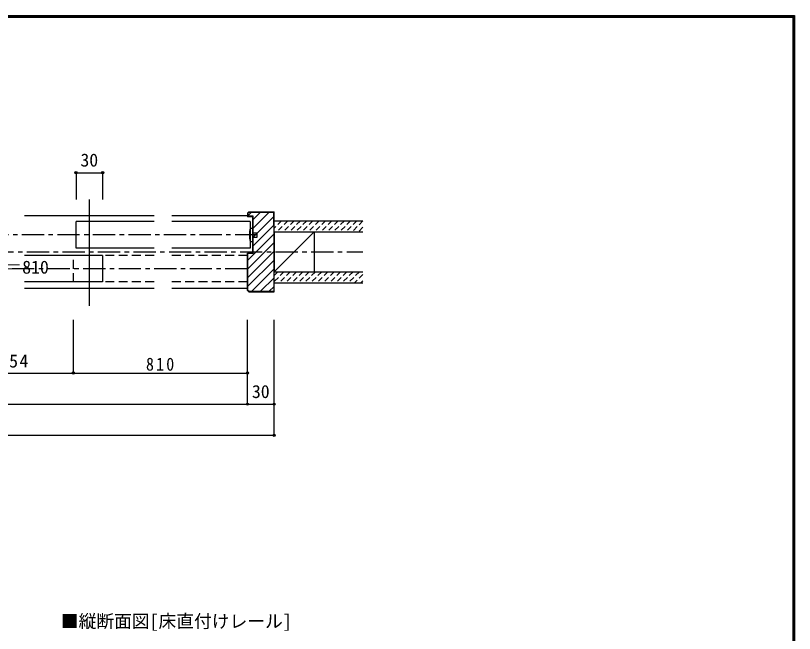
# Model space of a CAD drawing. Units: millimetres, scale not verified. Extents: x -973 to 977, y -718 to 696.
# Drawn here: x 100 to 977, y 0 to 696 of the extents above; entities that cross this region are included whole.
import ezdxf
from ezdxf.enums import TextEntityAlignment as Align

# ---------------------------------------------------------------- set-up
doc = ezdxf.new("R2010")
doc.units = ezdxf.units.MM
doc.header["$LTSCALE"] = 5
doc.header["$PDMODE"] = 32
doc.header["$PDSIZE"] = 2.5
for name, pattern in [('CHAIN1', [8, 5, -1, 1, -1]), ('DASHED1', [1.8, 1.2, -0.6]), ('DASHED2', [3, 2, -1])]:
    doc.linetypes.add(name, pattern=pattern)
for name, color, linetype in [('0-1_通り芯', 4, 'CHAIN1'), ('0-2_柱', 3, 'Continuous'), ('0-3_仕上げ', 2, 'Continuous'), ('0-4_枠', 3, 'Continuous'), ('0-6_扉', 6, 'Continuous'), ('0-7_金物', 7, 'Continuous'), ('0-A_文字', 7, 'Continuous'), ('0-B_寸法', 7, 'Continuous'), ('0-C_ハッチ', 4, 'DASHED1'), ('F-1_枠', 6, 'Continuous')]:
    doc.layers.add(name, color=color, linetype=linetype)
doc.styles.add('ＭＳ ゴシック', font='')
doc.styles.get('ＭＳ ゴシック').set_extended_font_data('MS Gothic')

msp = doc.modelspace()

# ---------------------------------------------------------------- linework, layer by layer
at = {"layer": '0-1_通り芯'}
for p, q in [((371.812, 449), (-368.506, 449)), ((-487.506, 430), (490.812, 430)), ((360.812, 411), (-357.506, 411))]:
    msp.add_line(p, q, dxfattribs=at)
at = {"layer": '0-2_柱', "color": 7}
msp.add_line((435.812, 452.5), (390.812, 407.5), dxfattribs=at)
at = {"layer": '0-2_柱'}
for p, q in [((390.812, 452.5), (390.812, 407.5)), ((435.812, 452.5), (435.812, 407.5))]:
    msp.add_line(p, q, dxfattribs=at)
at = {"layer": '0-3_仕上げ'}
for p, q in [((390.812, 465), (490.812, 465)), ((390.812, 452.5), (490.812, 452.5)), ((390.812, 407.5), (490.812, 407.5)), ((390.812, 395), (490.812, 395))]:
    msp.add_line(p, q, dxfattribs=at)
at = {"layer": '0-4_枠'}
for p, q in [((360.812, 473.586), (362.226, 475)), ((360.812, 473.586), (360.812, 469.5)), ((362.433, 474.5), (361.312, 473.379)), ((362.226, 475), (390.812, 475)), ((362.433, 474.5), (390.312, 474.5)), ((390.312, 460), (390.312, 474.5)), ((390.812, 385), (390.812, 475)), ((366.812, 469.5), (360.812, 469.5)), ((361.312, 473.379), (361.312, 470)), ((367.312, 470), (361.312, 470)), ((366.812, 428.5), (366.812, 469.5)), ((367.312, 428), (367.312, 470)), ((390.312, 460), (390.812, 460)), ((366.812, 428.5), (360.812, 428.5)), ((360.812, 386.414), (360.812, 428.5)), ((367.312, 428), (361.312, 428)), ((361.312, 386.914), (361.312, 428)), ((390.312, 400), (390.812, 400)), ((390.312, 400), (390.312, 385.5)), ((362.226, 385), (360.812, 386.414)), ((361.312, 386.914), (362.726, 385.5)), ((362.226, 385), (390.812, 385)), ((362.726, 385.5), (390.312, 385.5))]:
    msp.add_line(p, q, dxfattribs=at)
at = {"layer": '0-4_枠', "color": 4}
for p, q in [((109.693, 471), (255.772, 471)), ((275.772, 471), (360.812, 471)), ((109.693, 389), (255.772, 389)), ((275.772, 389), (360.812, 389))]:
    msp.add_line(p, q, dxfattribs=at)
at = {"layer": '0-6_扉', "color": 3}
msp.add_line((182.732, 489), (182.732, 369), dxfattribs=at)
at = {"layer": '0-6_扉'}
for p, q in [((167.732, 434), (167.732, 464)), ((255.772, 464), (167.732, 464)), ((363.812, 464), (275.772, 464)), ((363.812, 464), (363.812, 434)), ((255.772, 434), (167.732, 434)), ((363.812, 434), (275.772, 434)), ((197.732, 426), (109.693, 426)), ((197.732, 426), (197.732, 396)), ((197.732, 396), (109.693, 396))]:
    msp.add_line(p, q, dxfattribs=at)
at = {"layer": '0-6_扉', "color": 2, "linetype": 'DASHED2'}
for p, q in [((164.732, 396), (164.732, 426)), ((255.772, 426), (164.732, 426)), ((360.812, 426), (275.772, 426)), ((360.812, 426), (360.812, 396)), ((255.772, 396), (164.732, 396)), ((360.812, 396), (275.772, 396))]:
    msp.add_line(p, q, dxfattribs=at)
at = {"layer": '0-7_金物'}
for p, q in [((363.812, 456.5), (366.812, 456.5)), ((366.812, 441.5), (366.812, 456.5)), ((366.812, 451.5), (371.812, 451.5)), ((371.812, 446.5), (371.812, 451.5)), ((363.812, 441.5), (366.812, 441.5)), ((366.812, 446.5), (371.812, 446.5))]:
    msp.add_line(p, q, dxfattribs=at)
msp.add_arc((394.263, 449), 31.361, 166.16368, 193.83629, dxfattribs=at)
at = {"layer": '0-B_寸法', "color": 4}
for p, q in [((167.732, 519), (167.732, 489)), ((167.732, 519), (197.732, 519)), ((197.732, 519), (197.732, 489)), ((164.732, 293.5), (164.732, 353.5)), ((360.812, 258.5), (360.812, 353.5)), ((390.812, 223.5), (390.812, 353.5)), ((-161.426, 293.5), (164.732, 293.5)), ((164.732, 293.5), (360.812, 293.5)), ((-387.506, 258.5), (390.812, 258.5)), ((-387.506, 223.5), (390.812, 223.5))]:
    msp.add_line(p, q, dxfattribs=at)
at = {"layer": '0-B_寸法'}
for p in [(167.732, 519), (197.732, 519), (164.732, 293.5), (360.812, 293.5), (360.812, 258.5), (390.812, 258.5), (390.812, 223.5)]:
    msp.add_point(p, dxfattribs=at)
at = {"layer": '0-C_ハッチ', "linetype": 'Continuous'}
for p, q in [((361.312, 470.317), (365.495, 474.5)), ((367.312, 466.418), (375.394, 474.5)), ((367.312, 456.518), (385.294, 474.5)), ((367.312, 446.619), (390.312, 469.619)), ((367.312, 436.719), (390.593, 460)), ((360.812, 420.32), (390.812, 450.32)), ((360.812, 410.42), (390.812, 440.42)), ((360.812, 400.521), (390.812, 430.521)), ((361.312, 391.121), (390.812, 420.621)), ((365.59, 385.5), (390.812, 410.722)), ((375.49, 385.5), (390.812, 400.822)), ((385.389, 385.5), (390.312, 390.423))]:
    msp.add_line(p, q, dxfattribs=at)
at = {"layer": '0-C_ハッチ'}
for p, q in [((399.21, 465), (390.812, 456.602)), ((406.281, 465), (393.781, 452.5)), ((413.352, 465), (400.852, 452.5)), ((420.423, 465), (407.923, 452.5)), ((427.494, 465), (414.994, 452.5)), ((434.565, 465), (422.065, 452.5)), ((441.636, 465), (429.136, 452.5)), ((448.707, 465), (436.207, 452.5)), ((455.778, 465), (443.278, 452.5)), ((462.849, 465), (450.349, 452.5)), ((469.92, 465), (457.42, 452.5)), ((476.991, 465), (464.491, 452.5)), ((484.062, 465), (471.562, 452.5)), ((490.812, 464.678), (478.633, 452.5)), ((490.812, 457.607), (485.705, 452.5)), ((394.847, 407.5), (390.812, 403.465)), ((401.918, 407.5), (390.812, 396.394)), ((408.989, 407.5), (396.489, 395)), ((416.06, 407.5), (403.56, 395)), ((423.131, 407.5), (410.631, 395)), ((430.202, 407.5), (417.702, 395)), ((437.273, 407.5), (424.773, 395)), ((444.344, 407.5), (431.844, 395)), ((451.415, 407.5), (438.915, 395)), ((458.486, 407.5), (445.986, 395)), ((465.557, 407.5), (453.057, 395)), ((472.628, 407.5), (460.128, 395)), ((479.699, 407.5), (467.199, 395)), ((486.771, 407.5), (474.271, 395)), ((490.812, 404.47), (481.342, 395)), ((490.812, 397.399), (488.413, 395))]:
    msp.add_line(p, q, dxfattribs=at)
at = {"layer": 'F-1_枠'}
for p, q in [((-973.347, 695.833), (976.653, 695.833)), ((-973.347, 695), (976.653, 695)), ((-973.347, 694.167), (976.653, 694.167)), ((974.986, 695.833), (974.986, -700.833)), ((975.82, 695.833), (975.82, -700.833)), ((976.653, 695.833), (976.653, -700.833))]:
    msp.add_line(p, q, dxfattribs=at)

# ---------------------------------------------------------------- texts
at = {"layer": '0-A_文字', "style": 'ＭＳ ゴシック'}
msp.add_text('■縦断面図[床直付けレール]', height=14.66, dxfattribs=at).set_placement((150.667, 2.5), align=Align.BOTTOM_LEFT)
at = {"layer": '0-B_寸法', "style": 'ＭＳ ゴシック'}
for s, p in [('30', (172.732, 521.5)), ('ＤＷ＝810', (47.193, 401)), ('30', (365.812, 261))]:
    msp.add_text(s, height=14.66, dxfattribs=at).set_placement(p, align=Align.BOTTOM_LEFT)
at = {"layer": '0-B_寸法', "char_height": 14.66, "attachment_point": 7, "style": 'ＭＳ ゴシック'}
for s, insert in [('\\T1.16;有効開口寸法＝1,554', (-104.597, 296)), ('\\T1.27;\\W0.9;810', (246.522, 296))]:
    msp.add_mtext(s, dxfattribs=dict(at, insert=insert))

doc.saveas('drawing.dxf')
